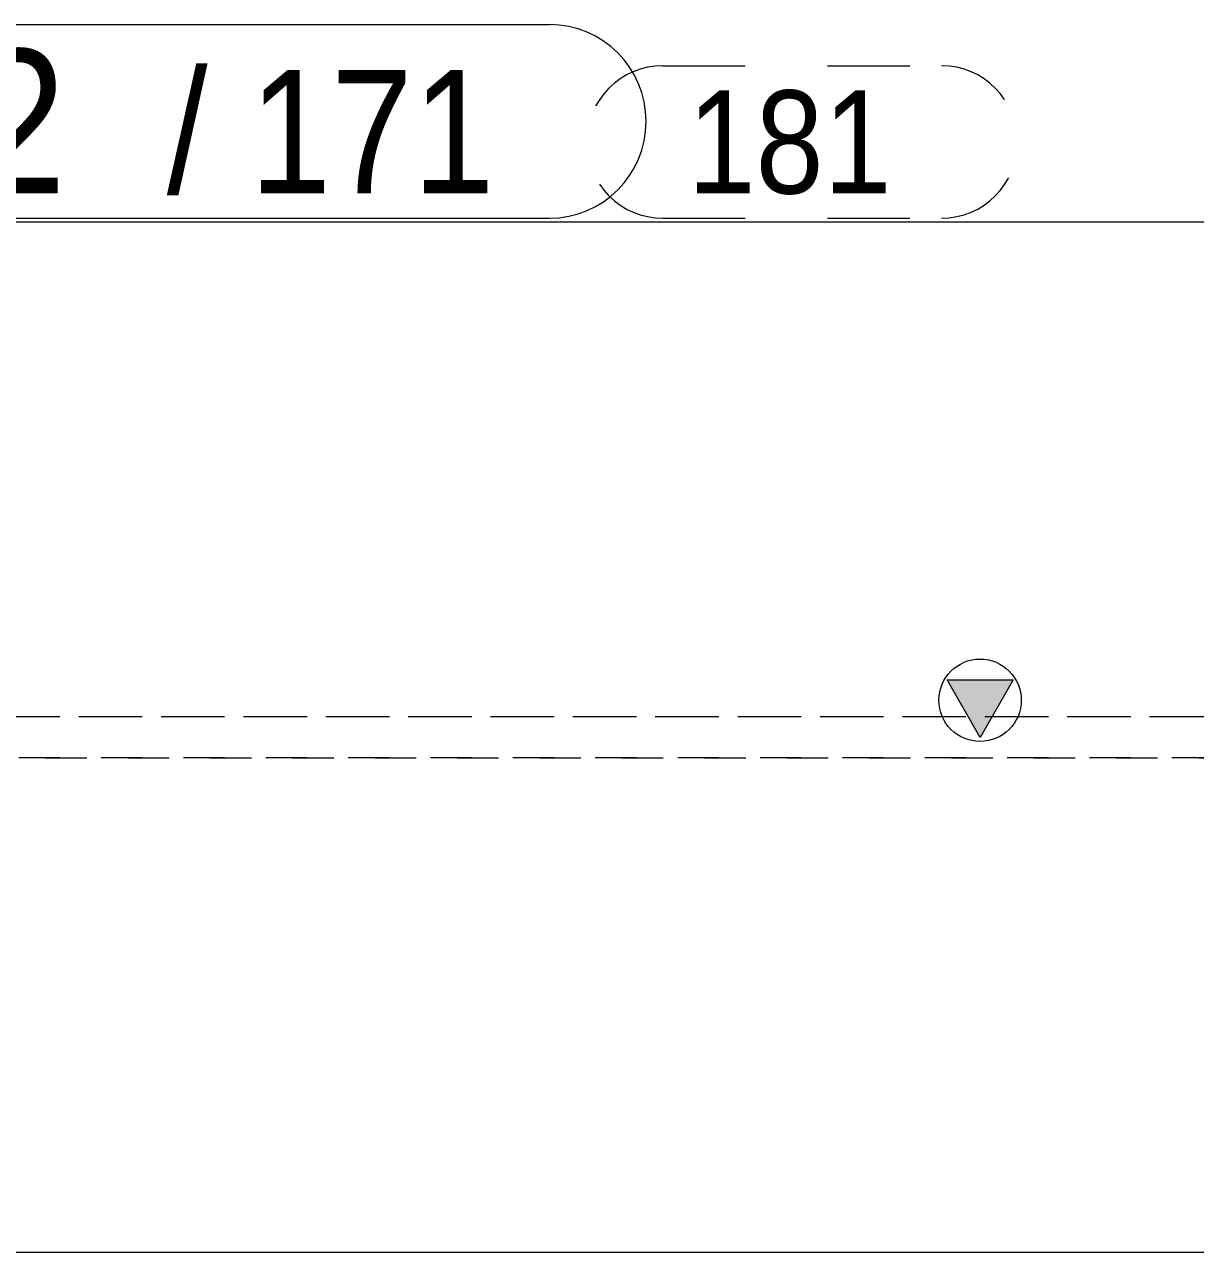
# Model space of a CAD drawing. Header units: millimetres. Extents: x 2 to 825, y 1 to 579.
# Drawn here: x 105.32 to 133.75, y 457.27 to 487.07 of the extents above; entities that cross this region are included whole.
import ezdxf

# ---------------------------------------------------------------- set-up
doc = ezdxf.new("R2010")
doc.units = ezdxf.units.MM
for name, pattern in [('XKITLINE00', [0]), ('XKITLINE01', [4, 1, -1, 1, -1]), ('XKITLINE02', [4, 2, -2])]:
    doc.linetypes.add(name, pattern=pattern)
doc.layers.add('Part', color=2, linetype='Continuous', lineweight=0)
doc.layers.add('PartMark', color=7, linetype='Continuous', lineweight=0)
doc.styles.add('ARIAL', font='ARIAL.TTF')

# ---------------------------------------------------------------- blocks, each defined once
blk = doc.blocks.new('*A34')
at = {"layer": 'Part'}
blk.add_hatch(color=2, dxfattribs=at).paths.add_polyline_path([(127.722, 471.171), (129.322, 471.171), (128.522, 469.771)], flags=17)
at = {"layer": 'Part', "color": 2, "linetype": 'XKITLINE00', "lineweight": 0}
for p, q in [((597.636, 482.271), (91.089, 482.271)), ((128.522, 469.771), (127.722, 471.171)), ((127.722, 471.171), (129.322, 471.171)), ((129.322, 471.171), (128.522, 469.771)), ((597.636, 457.271), (91.089, 457.271))]:
    blk.add_line(p, q, dxfattribs=at)
at = {"layer": 'Part', "color": 7, "linetype": 'XKITLINE01', "lineweight": 0}
for p, q in [((597.636, 470.271), (85.831, 470.271)), ((85.831, 469.271), (597.636, 469.271))]:
    blk.add_line(p, q, dxfattribs=at)
at = {"layer": 'Part', "color": 2, "linetype": 'XKITLINE00', "lineweight": 0}
blk.add_circle((128.522, 470.671), 1, dxfattribs=at)
blk = doc.blocks.new('*A47')
at = {"layer": 'Part', "color": 7, "linetype": 'XKITLINE01', "lineweight": 0}
for p, q in [((362.437, 482.271), (80.57, 482.271)), ((362.18, 470.271), (80.741, 470.271)), ((362.18, 469.271), (80.741, 469.271)), ((362.437, 457.271), (80.57, 457.271))]:
    blk.add_line(p, q, dxfattribs=at)
blk = doc.blocks.new('*A123')
at = {"layer": 'PartMark', "color": 7, "linetype": 'XKITLINE02', "lineweight": 0}
for p, q in [((120.82, 486.071), (127.583, 486.071)), ((120.82, 482.371), (127.583, 482.371))]:
    blk.add_line(p, q, dxfattribs=at)
for centre, start, end in [((120.82, 484.221), 90, 270), ((127.583, 484.221), 270, 90)]:
    blk.add_arc(centre, 1.85, start, end, dxfattribs=at)
at = {"layer": 'PartMark', "color": 3, "style": 'ARIAL', "width": 0.85}
blk.add_text('181', height=2.5, dxfattribs=at).set_placement((121.42, 482.971))
blk = doc.blocks.new('*A134')
at = {"layer": 'PartMark', "color": 7, "linetype": 'XKITLINE00', "lineweight": 0}
for p, q in [((94.415, 487.071), (118.064, 487.071)), ((94.415, 482.371), (118.064, 482.371))]:
    blk.add_line(p, q, dxfattribs=at)
for centre, start, end in [((94.415, 484.721), 90, 270), ((118.064, 484.721), 270, 90)]:
    blk.add_arc(centre, 2.35, start, end, dxfattribs=at)
at = {"layer": 'PartMark', "color": 1, "style": 'ARIAL', "width": 0.85}
blk.add_text('2-R22', height=3.5, dxfattribs=at).set_placement((95.015, 482.971))
at = {"layer": 'PartMark', "color": 3, "style": 'ARIAL', "width": 0.85}
for s, p in [('/', (108.776, 482.971)), ('171', (110.788, 482.971))]:
    blk.add_text(s, height=3, dxfattribs=at).set_placement(p)

msp = doc.modelspace()

# ---------------------------------------------------------------- block references
at = {"lineweight": 0}
for name in ['*A134', '*A123', '*A47']:
    msp.add_blockref(name, (0, 0), dxfattribs=at)
at = {"layer": 'Part', "lineweight": 0}
msp.add_blockref('*A34', (0, 0), dxfattribs=at)

doc.saveas('drawing.dxf')
